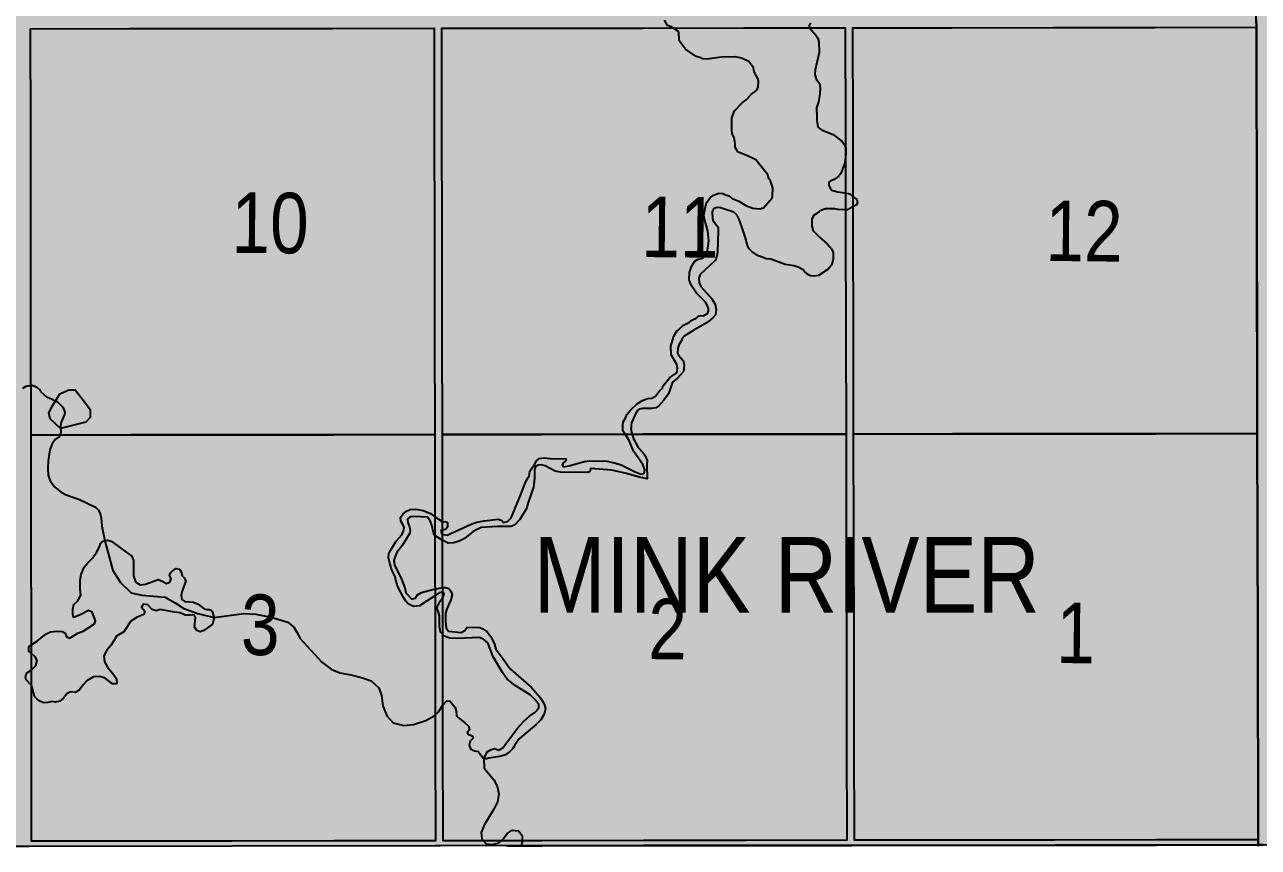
# Model space of a CAD drawing. Extents: x 560272 to 568164, y 6204780 to 6214217.
# Drawn here: x 566049.2 to 566211.8, y 6209697.3 to 6209805.7 of the extents above; entities that cross this region are included whole.
import ezdxf

# ---------------------------------------------------------------- set-up
doc = ezdxf.new("R2010")
doc.units = 0
doc.header["$LTSCALE"] = 5
doc.linetypes.add('DASHED2', pattern=[9.525, 6.35, -3.175])
for name, color, linetype in [('Quarters', 8, 'Continuous'), ('RoadSeg', 57, 'DASHED2'), ('T-WATER', 160, 'Continuous'), ('T-WATER-H', 133, 'Continuous'), ('T-WATER-T', 170, 'Continuous'), ('Townships', 57, 'Continuous')]:
    doc.layers.add(name, color=color, linetype=linetype)
doc.layers.add('ROUTE-MAP-BACKGROUND-H', color=7, linetype='Continuous', true_color=0xf0ebff)
doc.styles.add('120', font='ARIALN.TTF', dxfattribs={"height": 13})
doc.styles.add('TXT', font='ARIALN.TTF', dxfattribs={"height": 0.2})

msp = doc.modelspace()

# ---------------------------------------------------------------- hatches: boundary and pattern name
at = {"layer": 'ROUTE-MAP-BACKGROUND-H'}
h = msp.add_hatch(color=256, dxfattribs=at)
h.dxf.hatch_style = 1
h.paths.add_polyline_path([(565237.99, 6210345.866), (566535.85, 6210345.729), (566539.103, 6209697.377), (565234.412, 6209697.744)])
at = {"layer": 'T-WATER-H'}
h = msp.add_hatch(color=256, dxfattribs=at)
h.dxf.hatch_style = 1
h.paths.add_polyline_path([(566148.919, 6209872.13), (566148.915, 6209873.693), (566148.819, 6209873.927), (566148.527, 6209874.298), (566148.262, 6209874.37), (566147.531, 6209874.383), (566146.737, 6209874.597), (566145.694, 6209875.68), (566145.266, 6209875.888), (566143.67, 6209875.917), (566143.209, 6209876.159), (566143.048, 6209876.428), (566143.053, 6209876.66), (566143.425, 6209877.019), (566144.997, 6209877.555), (566145.235, 6209877.817), (566145.306, 6209878.048), (566145.215, 6209878.548), (566145.227, 6209879.18), (566145.036, 6209879.649), (566145.046, 6209880.18), (566145.216, 6209880.41), (566146.058, 6209880.96), (566147.243, 6209882.134), (566147.522, 6209882.861), (566147.828, 6209883.221), (566148.265, 6209883.478), (566149.335, 6209883.824), (566149.902, 6209883.914), (566151.132, 6209883.891), (566155.08, 6209883.485), (566156.968, 6209883.135), (566158.031, 6209883.098), (566159.255, 6209882.743), (566159.45, 6209882.54), (566159.773, 6209882.036), (566160.459, 6209881.358), (566160.554, 6209881.09), (566160.621, 6209879.327), (566160.379, 6209878.833), (566160.008, 6209878.541), (566159.371, 6209878.253), (566158.664, 6209877.768), (566158.522, 6209877.272), (566158.473, 6209876.441), (566158.705, 6209874.609), (566158.989, 6209873.805), (566159.512, 6209873.297), (566159.941, 6209873.156), (566160.575, 6209873.244), (566160.841, 6209873.273), (566161.61, 6209873.524), (566162.016, 6209873.883), (566162.526, 6209874.505), (566163.066, 6209874.927), (566163.706, 6209875.414), (566164.679, 6209875.861), (566165.443, 6209875.847), (566166.004, 6209875.637), (566167.053, 6209874.82), (566167.679, 6209874.509), (566168.54, 6209874.36), (566169.834, 6209874.236), (566170.032, 6209874.166), (566170.328, 6209873.961), (566170.686, 6209873.556), (566171.514, 6209871.612), (566171.844, 6209869.678), (566172.369, 6209867.508), (566172.989, 6209866.864), (566173.403, 6209865.926), (566173.533, 6209865.757), (566173.695, 6209865.522), (566174.286, 6209865.112), (566175.011, 6209864.766), (566175.773, 6209864.619), (566176.102, 6209864.48), (566176.632, 6209864.37), (566176.829, 6209864.2), (566176.957, 6209863.932), (566176.986, 6209863.699), (566176.914, 6209863.401), (566176.568, 6209862.709), (566176.262, 6209862.316), (566175.993, 6209862.188), (566175.061, 6209862.105), (566174.56, 6209861.949), (566174.156, 6209861.69), (566173.379, 6209861.006), (566172.695, 6209859.988), (566172.658, 6209859.886), (566172.52, 6209859.493), (566172.344, 6209858.998), (566172.234, 6209858.434), (566172.025, 6209856.111), (566171.838, 6209855.018), (566171.517, 6209853.827), (566171.276, 6209853.399), (566170.939, 6209853.139), (566170.438, 6209853.016), (566169.909, 6209853.158), (566169.482, 6209853.432), (566169.286, 6209853.635), (566168.825, 6209853.877), (566168.695, 6209854.012), (566167.942, 6209854.658), (566167.422, 6209855.266), (566166.167, 6209855.721), (566165.27, 6209855.738), (566164.102, 6209855.493), (566163.226, 6209854.911), (566161.837, 6209853.474), (566160.828, 6209852.828), (566160.263, 6209852.838), (566159.734, 6209853.014), (566158.474, 6209853.171), (566158.212, 6209853.283), (566157.748, 6209853.483), (566157.208, 6209853.594), (566156.854, 6209853.666), (566156.459, 6209853.873), (566156.011, 6209854.812), (566155.042, 6209856.359), (566154.553, 6209856.834), (566153.217, 6209858.321), (566152.312, 6209859.467), (566152.08, 6209859.738), (566151.726, 6209860.343), (566151.007, 6209861.055), (566150.195, 6209862.034), (566149.204, 6209862.384), (566148.572, 6209862.396), (566148.201, 6209862.104), (566147.994, 6209861.676), (566147.571, 6209860.387), (566147.062, 6209859.798), (566146.566, 6209859.46), (566146.254, 6209859.248), (566146.118, 6209859.084), (566145.738, 6209858.326), (566145.621, 6209857.398), (566145.666, 6209856.267), (566145.754, 6209855.633), (566145.814, 6209855.267), (566146.003, 6209854.698), (566147.26, 6209852.58), (566147.384, 6209852.079), (566147.741, 6209851.607), (566147.898, 6209851.106), (566148.017, 6209850.372), (566147.867, 6209847.649), (566147.616, 6209846.689), (566147.205, 6209846.032), (566146.866, 6209845.673), (566146.421, 6209844.983), (566146.411, 6209844.418), (566146.54, 6209844.216), (566146.77, 6209844.046), (566148.325, 6209843.684), (566148.522, 6209843.515), (566149.749, 6209841.597), (566149.84, 6209841.13), (566149.757, 6209840.234), (566149.481, 6209839.707), (566149.509, 6209839.374), (566149.731, 6209838.838), (566149.884, 6209838.104), (566150.105, 6209837.501), (566150.465, 6209837.196), (566150.894, 6209837.021), (566151.154, 6209836.684), (566151.344, 6209836.182), (566151.435, 6209835.682), (566152.123, 6209833.342), (566152.251, 6209833.073), (566152.317, 6209832.706), (566152.401, 6209832.24), (566152.305, 6209830.612), (566152.024, 6209829.82), (566151.404, 6209828.634), (566150.758, 6209827.882), (566150.289, 6209827.691), (566149.885, 6209827.399), (566149.149, 6209827.147), (566146.985, 6209826.988), (566146.182, 6209826.703), (566145.947, 6209826.541), (566145.478, 6209826.351), (566144.662, 6209825.402), (566144.521, 6209824.939), (566144.582, 6209824.672), (566145.004, 6209824.099), (566145.363, 6209823.76), (566145.593, 6209823.589), (566145.791, 6209823.519), (566148.008, 6209822.979), (566148.573, 6209822.969), (566149.346, 6209823.42), (566149.911, 6209823.41), (566150.009, 6209823.341), (566150.431, 6209822.768), (566150.892, 6209822.56), (566151.449, 6209822.118), (566152.527, 6209821.067), (566153.625, 6209819.318), (566153.96, 6209817.716), (566154.12, 6209817.381), (566154.423, 6209815.746), (566154.891, 6209814.142), (566155.245, 6209813.504), (566156.48, 6209811.952), (566156.866, 6209811.246), (566156.976, 6209810.048), (566156.901, 6209807.788), (566156.722, 6209807.094), (566156.409, 6209806.368), (566156.273, 6209806.285), (566156.04, 6209806.142), (566155.574, 6209806.151), (566155.084, 6209806.283), (566154.583, 6209806.468), (566153.984, 6209806.446), (566153.559, 6209806.281), (566153.248, 6209806.161), (566152.81, 6209805.87), (566152.606, 6209805.641), (566152.571, 6209805.508), (566152.624, 6209805.277), (566153.479, 6209804.295), (566153.737, 6209803.891), (566153.861, 6209803.39), (566153.902, 6209802.026), (566153.361, 6209799.742), (566153.316, 6209799.112), (566153.505, 6209798.543), (566153.926, 6209797.904), (566154.016, 6209797.403), (566153.967, 6209796.573), (566153.815, 6209795.512), (566153.567, 6209794.719), (566153.578, 6209793.522), (566153.57, 6209793.057), (566153.721, 6209792.223), (566153.916, 6209792.02), (566154.311, 6209791.78), (566155.762, 6209791.188), (566156.909, 6209790.269), (566157.201, 6209789.898), (566157.328, 6209789.632), (566157.393, 6209789.495), (566157.411, 6209788.664), (566157.331, 6209787.88), (566157.289, 6209787.469), (566156.764, 6209786.049), (566156.458, 6209785.656), (566155.885, 6209785.268), (566155.45, 6209785.11), (566155.181, 6209784.915), (566155.173, 6209784.516), (566155.365, 6209784.114), (566155.56, 6209783.878), (566156.32, 6209783.631), (566157.339, 6209783.522), (566157.878, 6209783.369), (566158.343, 6209783.046), (566158.861, 6209782.62), (566158.953, 6209782.219), (566158.781, 6209781.89), (566158.346, 6209781.657), (566157.64, 6209781.279), (566157.343, 6209781.285), (566156.344, 6209781.303), (566155.947, 6209781.41), (566154.683, 6209781.401), (566153.947, 6209781.115), (566153.575, 6209780.789), (566153.138, 6209780.532), (566152.93, 6209780.07), (566152.913, 6209779.14), (566153.122, 6209778.517), (566153.949, 6209777.658), (566154.964, 6209776.808), (566155.582, 6209776.098), (566155.74, 6209775.63), (566155.724, 6209774.799), (566155.51, 6209774.005), (566155.068, 6209773.448), (566153.823, 6209772.64), (566153.256, 6209772.551), (566152.758, 6209772.593), (566152.494, 6209772.698), (566151.971, 6209773.14), (566151.776, 6209773.376), (566151.117, 6209773.721), (566150.555, 6209773.897), (566149.429, 6209774.085), (566147.547, 6209774.784), (566146.916, 6209774.829), (566146.157, 6209775.143), (566145.86, 6209775.215), (566145.006, 6209775.795), (566144.68, 6209776.134), (566144.455, 6209776.57), (566144.209, 6209777.605), (566143.888, 6209778.506), (566143.387, 6209779.914), (566143.034, 6209780.619), (566142.642, 6209780.959), (566140.891, 6209781.556), (566140.427, 6209781.598), (566139.958, 6209781.407), (566139.817, 6209781.011), (566139.833, 6209780.08), (566139.928, 6209779.812), (566140.578, 6209779.002), (566140.569, 6209778.502), (566140.516, 6209775.679), (566140.335, 6209774.885), (566140.198, 6209774.621), (566138.235, 6209772.763), (566138.06, 6209772.301), (566138.082, 6209771.669), (566138.305, 6209771.166), (566139.738, 6209769.544), (566140.19, 6209768.837), (566140.343, 6209768.136), (566140.231, 6209767.44), (566139.891, 6209767.047), (566139.148, 6209766.43), (566137.368, 6209765.432), (566136.123, 6209764.624), (566135.887, 6209764.429), (566135.712, 6209763.967), (566135.404, 6209763.507), (566135.295, 6209763.01), (566135.25, 6209762.38), (566135.346, 6209762.145), (566135.997, 6209761.435), (566136.121, 6209760.901), (566136.076, 6209760.27), (566136.004, 6209759.972), (566135.223, 6209759.089), (566134.581, 6209758.569), (566134.055, 6209757.049), (566133.441, 6209756.197), (566132.762, 6209755.478), (566132.358, 6209755.186), (566131.858, 6209755.096), (566130.635, 6209755.089), (566130.161, 6209755.027), (566129.958, 6209754.832), (566129.684, 6209754.405), (566129.164, 6209753.217), (566129.138, 6209752.848), (566129.12, 6209752.582), (566129.08, 6209752.487), (566129.151, 6209751.995), (566129.243, 6209751.728), (566129.452, 6209751.113), (566130.07, 6209749.963), (566130.645, 6209749.3), (566130.947, 6209748.951), (566131.233, 6209748.254), (566131.202, 6209747.67), (566131.244, 6209745.831), (566130.65, 6209745.951), (566130.18, 6209746.046), (566128.508, 6209746.543), (566126.566, 6209747.001), (566123.77, 6209747.205), (566123.745, 6209746.902), (566123.446, 6209746.693), (566119.814, 6209746.719), (566119.098, 6209746.858), (566117.814, 6209747.557), (566117.287, 6209747.672), (566116.872, 6209747.645), (566116.524, 6209747.463), (566116.402, 6209747.061), (566116.379, 6209745.913), (566116.277, 6209744.732), (566115.558, 6209742.72), (566115.338, 6209741.911), (566114.446, 6209740.467), (566113.768, 6209739.736), (566113.276, 6209739.541), (566111.539, 6209739.561), (566109.376, 6209739.409), (566108.318, 6209738.92), (566107.181, 6209737.964), (566106.472, 6209737.644), (566105.749, 6209737.419), (566105.004, 6209737.363), (566104.307, 6209737.721), (566104.239, 6209737.765), (566103.257, 6209738.386), (566103.234, 6209738.435), (566103.075, 6209738.774), (566102.865, 6209739.746), (566102.641, 6209740.299), (566102.277, 6209740.806), (566100.472, 6209740.891), (566099.992, 6209740.85), (566099.646, 6209740.518), (566099.682, 6209740.083), (566099.879, 6209739.655), (566100.018, 6209739.108), (566099.975, 6209738.69), (566099.006, 6209737.117), (566098.273, 6209736.118), (566098.013, 6209735.594), (566097.843, 6209735.074), (566097.937, 6209734.528), (566098.858, 6209732.638), (566099.285, 6209731.482), (566099.436, 6209730.816), (566100.239, 6209730.006), (566100.736, 6209730.156), (566100.993, 6209730.56), (566101.498, 6209730.845), (566102.949, 6209731.27), (566103.246, 6209731.326), (566104.249, 6209731.514), (566104.695, 6209731.516), (566105.102, 6209731.413), (566105.384, 6209731.043), (566105.535, 6209730.551), (566105.378, 6209729.915), (566104.855, 6209728.728), (566104.669, 6209728.163), (566104.648, 6209727.065), (566104.771, 6209726.209), (566105.077, 6209725.794), (566106.735, 6209725.587), (566107.23, 6209725.862), (566107.487, 6209726.256), (566108.151, 6209726.303), (566109.188, 6209726.252), (566109.6, 6209726.09), (566110.126, 6209725.725), (566110.618, 6209725.091), (566110.691, 6209724.948), (566111.079, 6209724.184), (566111.309, 6209723.416), (566112.227, 6209722.166), (566113.202, 6209720.828), (566116.005, 6209718.336), (566117.149, 6209717.034), (566117.657, 6209716.208), (566117.835, 6209715.541), (566117.679, 6209714.836), (566117.229, 6209714.075), (566116.623, 6209713.463), (566115.013, 6209712.168), (566114.362, 6209711.575), (566113.841, 6209710.864), (566113.52, 6209710.324), (566113.098, 6209709.868), (566112.566, 6209709.476), (566111.823, 6209709.257), (566110.392, 6209709.051), (566110.069, 6209708.941), (566109.736, 6209708.941), (566110.168, 6209709.878), (566110.661, 6209710.205), (566111.164, 6209710.332), (566111.659, 6209710.115), (566112.237, 6209710.387), (566114.17, 6209712.982), (566114.979, 6209713.919), (566115.724, 6209714.592), (566116.435, 6209715.074), (566116.972, 6209715.611), (566116.944, 6209716.105), (566116.577, 6209716.652), (566115.805, 6209717.397), (566113.847, 6209718.63), (566112.81, 6209719.463), (566112.162, 6209720.309), (566110.928, 6209722.409), (566110.233, 6209724.217), (566109.691, 6209724.739), (566109.103, 6209724.932), (566106.305, 6209724.792), (566105.228, 6209724.838), (566104.962, 6209724.942), (566104.54, 6209725.106), (566104.258, 6209725.393), (566104.016, 6209725.64), (566103.857, 6209726.412), (566103.874, 6209727.789), (566103.706, 6209728.411), (566103.542, 6209728.674), (566103.609, 6209729.037), (566103.956, 6209729.704), (566104.251, 6209730.111), (566104.305, 6209730.186), (566104.499, 6209730.656), (566104.279, 6209730.935), (566104.25, 6209730.926), (566103.838, 6209730.804), (566103.247, 6209730.42), (566101.225, 6209729.104), (566100.465, 6209729.039), (566099.728, 6209729.373), (566099.445, 6209729.707), (566099.116, 6209730.228), (566098.399, 6209731.619), (566098.125, 6209732.471), (566098.027, 6209732.994), (566097.614, 6209733.826), (566097.313, 6209734.75), (566097.166, 6209735.431), (566097.181, 6209735.94), (566097.456, 6209736.489), (566098.157, 6209737.622), (566098.898, 6209738.481), (566099.132, 6209738.986), (566099.206, 6209739.434), (566099.044, 6209739.841), (566098.778, 6209740.26), (566098.722, 6209740.746), (566099.055, 6209741.193), (566099.527, 6209741.583), (566100.01, 6209741.808), (566100.775, 6209741.848), (566101.74, 6209741.689), (566102.684, 6209741.252), (566103.23, 6209740.891), (566104.235, 6209740.227), (566104.296, 6209740.187), (566104.646, 6209740.225), (566104.937, 6209740.09), (566104.906, 6209739.476), (566104.68, 6209739.156), (566104.237, 6209739.088), (566104.104, 6209739.068), (566104.107, 6209738.718), (566104.238, 6209738.612), (566104.382, 6209738.493), (566104.904, 6209738.398), (566108.032, 6209739.879), (566108.791, 6209740.124), (566109.758, 6209740.314), (566111.643, 6209740.532), (566112.069, 6209740.354), (566112.318, 6209740.084), (566112.82, 6209740.209), (566113.309, 6209740.724), (566114.391, 6209743.242), (566115.29, 6209745.585), (566115.548, 6209746.029), (566115.686, 6209746.166), (566115.774, 6209746.858), (566116.416, 6209747.799), (566116.654, 6209748.233), (566117.005, 6209748.541), (566117.68, 6209748.612), (566118.467, 6209748.532), (566120.541, 6209748.461), (566120.456, 6209748.188), (566120.228, 6209748.008), (566120.047, 6209747.678), (566120.147, 6209747.421), (566120.977, 6209747.535), (566122.955, 6209748.11), (566123.685, 6209748.205), (566125.945, 6209748.161), (566127.058, 6209747.919), (566127.827, 6209747.68), (566129.656, 6209746.77), (566130.309, 6209746.498), (566130.642, 6209746.442), (566130.649, 6209746.447), (566130.825, 6209746.588), (566130.909, 6209747.045), (566130.725, 6209747.598), (566130.647, 6209747.712), (566129.454, 6209749.469), (566128.843, 6209750.908), (566128.329, 6209751.727), (566128.045, 6209752.182), (566128.038, 6209752.314), (566128.024, 6209752.58), (566128.039, 6209752.846), (566128.07, 6209753.371), (566128.377, 6209753.83), (566128.553, 6209754.326), (566129.028, 6209754.882), (566129.942, 6209755.763), (566130.633, 6209756.148), (566131.284, 6209756.436), (566131.85, 6209756.459), (566132.321, 6209756.749), (566132.865, 6209757.437), (566133.237, 6209757.796), (566133.308, 6209758.027), (566134.228, 6209759.207), (566135.002, 6209759.725), (566135.206, 6209759.987), (566135.247, 6209760.418), (566135.124, 6209760.919), (566134.416, 6209762.196), (566134.37, 6209763.327), (566134.76, 6209764.616), (566135.206, 6209765.372), (566135.374, 6209765.469), (566135.916, 6209766.024), (566136.822, 6209766.473), (566137.194, 6209766.798), (566137.696, 6209766.988), (566138.101, 6209767.313), (566138.301, 6209767.376), (566138.666, 6209767.303), (566139.237, 6209767.658), (566139.309, 6209767.923), (566139.314, 6209768.222), (566139.157, 6209768.723), (566138.932, 6209769.126), (566137.724, 6209770.279), (566137.012, 6209771.356), (566136.759, 6209772.059), (566136.81, 6209773.022), (566137.091, 6209773.815), (566137.503, 6209774.505), (566137.94, 6209774.763), (566138.474, 6209774.886), (566139.047, 6209775.308), (566139.151, 6209775.572), (566139.348, 6209777.197), (566139.238, 6209778.501), (566138.769, 6209780.033), (566138.68, 6209780.633), (566138.9, 6209781.726), (566139.11, 6209782.288), (566139.552, 6209782.844), (566139.891, 6209783.171), (566140.694, 6209783.455), (566141.192, 6209783.446), (566141.555, 6209783.273), (566142.051, 6209783.131), (566142.443, 6209782.791), (566143.3, 6209782.409), (566144.221, 6209781.86), (566145.178, 6209781.51), (566146.074, 6209781.394), (566146.542, 6209781.551), (566147.696, 6209782.86), (566147.767, 6209783.058), (566147.788, 6209784.188), (566147.472, 6209785.091), (566147.278, 6209785.394), (566147.121, 6209785.896), (566145.562, 6209787.853), (566144.475, 6209788.405), (566143.221, 6209788.893), (566142.833, 6209789.499), (566142.843, 6209789.997), (566142.691, 6209790.798), (566142.435, 6209791.302), (566142.377, 6209791.801), (566142.407, 6209793.396), (566142.723, 6209794.321), (566143.74, 6209795.366), (566144.28, 6209795.788), (566144.991, 6209796.507), (566145.632, 6209796.993), (566145.872, 6209797.388), (566145.92, 6209798.185), (566145.859, 6209798.485), (566145.345, 6209799.459), (566145.255, 6209799.992), (566144.639, 6209800.835), (566143.683, 6209801.252), (566142.855, 6209801.433), (566140.993, 6209801.401), (566139.16, 6209801.136), (566138.529, 6209801.181), (566138.167, 6209801.354), (566137.671, 6209801.496), (566136.292, 6209802.452), (566135.514, 6209803.497), (566135.452, 6209803.731), (566135.402, 6209804.63), (566135.24, 6209804.865), (566134.615, 6209805.256), (566134.418, 6209805.379), (566133.923, 6209805.555), (566133.534, 6209806.258), (566132.981, 6209806.769), (566132.661, 6209807.44), (566132.6, 6209807.707), (566132.309, 6209808.144), (566132.118, 6209808.613), (566130.548, 6209809.91), (566130.543, 6209809.915), (566129.86, 6209810.55), (566129.636, 6209810.986), (566129.31, 6209811.358), (566129.025, 6209812.095), (566129.196, 6209814.152), (566129.438, 6209814.68), (566129.77, 6209816.436), (566130.529, 6209818.22), (566130.532, 6209818.228), (566131.061, 6209819.736), (566131.407, 6209820.461), (566131.444, 6209820.66), (566131.451, 6209821.025), (566131.062, 6209823.36), (566131.052, 6209824.656), (566131.14, 6209825.785), (566131.35, 6209826.38), (566131.427, 6209826.943), (566131.486, 6209828.305), (566131.772, 6209829.397), (566132.064, 6209830.821), (566132.099, 6209832.683), (566132.138, 6209834.776), (566132.254, 6209835.671), (566132.853, 6209837.488), (566133.37, 6209838.476), (566134.152, 6209839.459), (566134.463, 6209840.085), (566135.149, 6209841.236), (566135.467, 6209842.26), (566135.615, 6209843.055), (566135.896, 6209843.881), (566136.184, 6209845.039), (566136.491, 6209845.499), (566136.704, 6209846.227), (566136.711, 6209846.592), (566136.264, 6209847.565), (566135.775, 6209848.072), (566135.545, 6209848.243), (566135.049, 6209848.385), (566134.525, 6209848.793), (566134.181, 6209849.963), (566133.875, 6209851.399), (566133.713, 6209851.634), (566133.522, 6209852.103), (566133.231, 6209852.508), (566132.66, 6209853.981), (566132.384, 6209855.249), (566132.428, 6209855.847), (566132.9, 6209857.966), (566133.351, 6209859.021), (566133.487, 6209859.152), (566133.786, 6209859.146), (566134.046, 6209858.842), (566134.258, 6209857.708), (566134.638, 6209856.703), (566134.946, 6209855.368), (566135.073, 6209855.033), (566135.46, 6209854.394), (566136.144, 6209853.65), (566136.571, 6209853.377), (566136.869, 6209853.338), (566138.546, 6209854.105), (566139.187, 6209854.625), (566139.362, 6209855.12), (566139.532, 6209855.283), (566139.911, 6209856.041), (566140.124, 6209856.735), (566140.209, 6209857.731), (566140.122, 6209858.43), (566139.374, 6209859.452), (566139.131, 6209859.824), (566139.118, 6209859.845), (566138.898, 6209860.547), (566138.905, 6209860.913), (566139.629, 6209862.329), (566139.874, 6209863.023), (566140.123, 6209863.849), (566140.345, 6209865.075), (566140.481, 6209865.239), (566140.779, 6209865.167), (566141.14, 6209864.927), (566141.398, 6209864.49), (566141.454, 6209863.957), (566141.55, 6209863.723), (566141.839, 6209863.219), (566142.104, 6209863.148), (566144.964, 6209863.194), (566145.398, 6209863.286), (566145.801, 6209863.544), (566146.14, 6209863.904), (566146.458, 6209864.895), (566146.765, 6209865.322), (566147.599, 6209867.268), (566148.099, 6209869.12), (566148.272, 6209869.483), (566148.414, 6209869.979), (566148.523, 6209870.509), (566149.173, 6209871.494), (566148.914, 6209871.864)])
h = msp.add_hatch(color=256, dxfattribs=at)
h.dxf.hatch_style = 1
h.paths.add_polyline_path([(566053.927, 6209752.477), (566052.598, 6209753.763), (566052.395, 6209754.556), (566052.886, 6209755.454), (566053.869, 6209757.051), (566055.057, 6209757.556), (566055.851, 6209757.561), (566056.952, 6209756.178), (566057.853, 6209754.992), (566057.86, 6209753.899), (566057.267, 6209753.299)])
h = msp.add_hatch(color=256, dxfattribs=at)
h.dxf.hatch_style = 1
h.paths.add_polyline_path([(566051.7, 6209716.337), (566051.047, 6209716.634), (566050.528, 6209717.159), (566050.142, 6209718.583), (566050.071, 6209718.658), (566049.418, 6209719.356), (566049.31, 6209719.712), (566049.47, 6209720.224), (566050.069, 6209720.638), (566050.702, 6209721.233), (566050.881, 6209721.923), (566050.595, 6209722.397), (566050.067, 6209722.86), (566049.766, 6209723.122), (566049.757, 6209723.691), (566050.065, 6209723.96), (566050.148, 6209724.033), (566050.855, 6209724.443), (566051.389, 6209724.879), (566052.001, 6209725.379), (566052.636, 6209725.701), (566053.516, 6209725.783), (566054.174, 6209725.736), (566054.573, 6209725.493), (566054.714, 6209725.036), (566055.1, 6209724.884), (566055.18, 6209724.852), (566055.228, 6209724.884), (566056.211, 6209725.521), (566056.91, 6209725.777), (566058.396, 6209726.746), (566058.568, 6209727.151), (566058.091, 6209728.284), (566057.626, 6209728.497), (566056.517, 6209727.92), (566055.697, 6209727.592), (566055.545, 6209727.964), (566055.574, 6209728.662), (566055.716, 6209729.293), (566056.204, 6209729.768), (566056.628, 6209730.508), (566056.509, 6209731.324), (566056.527, 6209732.496), (566056.671, 6209733.242), (566057.039, 6209734.198), (566057.53, 6209734.792), (566058.135, 6209735.369), (566058.705, 6209736.206), (566059.068, 6209736.883), (566059.196, 6209737.325), (566059.411, 6209737.565), (566059.779, 6209737.69), (566060.113, 6209737.741), (566060.62, 6209737.646), (566063.316, 6209735.662), (566063.543, 6209735.053), (566063.539, 6209733.057), (566063.798, 6209732.269), (566064.429, 6209731.857), (566065.14, 6209731.948), (566066.818, 6209732.564), (566067.344, 6209732.374), (566067.906, 6209732.063), (566068.334, 6209732.209), (566068.522, 6209732.665), (566068.291, 6209733.099), (566068.418, 6209733.461), (566068.805, 6209733.862), (566069.133, 6209734.045), (566069.61, 6209733.926), (566069.876, 6209733.517), (566069.947, 6209733.061), (566070.246, 6209732.791), (566070.458, 6209732.403), (566069.936, 6209730.941), (566069.842, 6209730.488), (566069.946, 6209729.962), (566070.305, 6209729.666), (566071.476, 6209729.583), (566072.075, 6209729.347), (566072.866, 6209728.717), (566073.224, 6209728.64), (566073.514, 6209728.64), (566073.772, 6209728.559), (566073.99, 6209728.266), (566073.991, 6209728.061), (566074.17, 6209727.591), (566073.965, 6209726.699), (566072.841, 6209725.878), (566072.343, 6209725.683), (566071.883, 6209725.867), (566071.602, 6209726.332), (566071.741, 6209727.586), (566071.568, 6209727.919), (566071.073, 6209727.864), (566070.37, 6209727.893), (566069.697, 6209728.2), (566068.975, 6209728.28), (566067.066, 6209728.636), (566066.538, 6209728.452), (566066.003, 6209728.627), (566065.466, 6209729.237), (566064.849, 6209729.344), (566064.632, 6209728.949), (566065.05, 6209728.392), (566064.897, 6209727.965), (566064.037, 6209727.623), (566063.208, 6209727.095), (566062.272, 6209725.686), (566061.313, 6209725.131), (566061.184, 6209724.891), (566060.972, 6209724.494), (566060.555, 6209723.883), (566060.034, 6209723.25), (566059.661, 6209722.524), (566059.74, 6209721.734), (566060.121, 6209721.052), (566060.969, 6209720.008), (566061.338, 6209719.472), (566061.361, 6209718.867), (566061.29, 6209718.829), (566060.781, 6209718.844), (566059.837, 6209719.571), (566059.123, 6209719.785), (566058.304, 6209719.736), (566057.461, 6209719.283), (566056.946, 6209718.719), (566056.459, 6209718.065), (566055.883, 6209717.707), (566055.246, 6209717.785), (566054.767, 6209717.524), (566054.337, 6209716.954), (566053.845, 6209716.549), (566053.298, 6209716.43), (566052.776, 6209716.491), (566052.269, 6209716.361)])

# ---------------------------------------------------------------- linework, layer by layer
at = {"layer": 'Quarters', "flags": 128}
for points in [[(566063.11, 6209751.627), (566050.066, 6209751.612), (566050.051, 6209764.993), (566050.036, 6209778.373), (566050.021, 6209791.753), (566050.006, 6209805.134), (566063.045, 6209805.149), (566076.42, 6209805.164), (566089.793, 6209805.179), (566103.167, 6209805.195), (566103.187, 6209791.814), (566103.207, 6209778.434), (566103.227, 6209765.054), (566103.247, 6209751.673), (566089.868, 6209751.658), (566076.489, 6209751.643)], [(566117.295, 6209751.689), (566104.251, 6209751.675), (566104.231, 6209765.055), (566104.211, 6209778.435), (566104.191, 6209791.815), (566104.171, 6209805.196), (566117.21, 6209805.211), (566130.584, 6209805.226), (566143.958, 6209805.242), (566157.332, 6209805.257), (566157.357, 6209791.877), (566157.382, 6209778.496), (566157.407, 6209765.116), (566157.432, 6209751.735), (566144.053, 6209751.72), (566130.674, 6209751.705)], [(566171.48, 6209751.753), (566158.436, 6209751.737), (566158.411, 6209765.117), (566158.386, 6209778.497), (566158.361, 6209791.878), (566158.336, 6209805.258), (566171.375, 6209805.275), (566184.749, 6209805.293), (566198.123, 6209805.31), (566211.498, 6209805.328), (566211.528, 6209791.947), (566211.557, 6209778.566), (566211.587, 6209765.185), (566211.617, 6209751.804), (566198.238, 6209751.787), (566184.858, 6209751.77)], [(566063.18, 6209698.108), (566050.129, 6209698.093), (566050.113, 6209711.473), (566050.097, 6209724.853), (566050.082, 6209738.233), (566050.066, 6209751.612), (566063.11, 6209751.627), (566076.489, 6209751.643), (566089.868, 6209751.658), (566103.247, 6209751.673), (566103.268, 6209738.294), (566103.289, 6209724.914), (566103.31, 6209711.535), (566103.332, 6209698.155), (566089.949, 6209698.14), (566076.566, 6209698.124)], [(566117.383, 6209698.172), (566104.335, 6209698.156), (566104.314, 6209711.536), (566104.293, 6209724.915), (566104.272, 6209738.295), (566104.251, 6209751.675), (566117.295, 6209751.689), (566130.674, 6209751.705), (566144.053, 6209751.72), (566157.432, 6209751.735), (566157.459, 6209738.356), (566157.485, 6209724.977), (566157.512, 6209711.598), (566157.538, 6209698.218), (566144.152, 6209698.203), (566130.766, 6209698.187)], [(566171.587, 6209698.235), (566158.542, 6209698.219), (566158.515, 6209711.599), (566158.489, 6209724.978), (566158.462, 6209738.357), (566158.436, 6209751.737), (566171.48, 6209751.753), (566184.858, 6209751.77), (566198.238, 6209751.787), (566211.617, 6209751.804), (566211.648, 6209738.424), (566211.68, 6209725.044), (566211.711, 6209711.664), (566211.742, 6209698.284), (566198.355, 6209698.267), (566184.967, 6209698.251)]]:
    msp.add_lwpolyline(points, close=True, dxfattribs=at)
for points in [[(566112.77, 6209697.497), (566117.384, 6209697.503), (566130.767, 6209697.518), (566144.153, 6209697.534), (566157.54, 6209697.549), (566157.54, 6209697.485)], [(566158.209, 6209697.484), (566158.209, 6209697.55), (566171.589, 6209697.566), (566184.969, 6209697.582), (566198.356, 6209697.598), (566211.744, 6209697.615), (566211.744, 6209697.469)]]:
    msp.add_lwpolyline(points, dxfattribs=at)
at = {"layer": 'T-WATER', "linetype": 'Continuous', "flags": 128}
for points in [[(566152.81, 6209805.87), (566152.606, 6209805.641), (566152.571, 6209805.508), (566152.624, 6209805.277), (566153.479, 6209804.295), (566153.737, 6209803.891), (566153.861, 6209803.39), (566153.902, 6209802.026), (566153.361, 6209799.742), (566153.316, 6209799.112), (566153.505, 6209798.543), (566153.926, 6209797.904), (566154.016, 6209797.403), (566153.967, 6209796.573), (566153.815, 6209795.512), (566153.567, 6209794.719), (566153.578, 6209793.522), (566153.57, 6209793.057), (566153.721, 6209792.223), (566153.916, 6209792.02), (566154.311, 6209791.78), (566155.762, 6209791.188), (566156.909, 6209790.269), (566157.201, 6209789.898), (566157.328, 6209789.632), (566157.393, 6209789.495), (566157.411, 6209788.664), (566157.331, 6209787.88), (566157.289, 6209787.469), (566156.764, 6209786.049), (566156.458, 6209785.656), (566155.885, 6209785.268), (566155.45, 6209785.11), (566155.181, 6209784.915), (566155.173, 6209784.516), (566155.365, 6209784.114), (566155.56, 6209783.878), (566156.32, 6209783.631), (566157.339, 6209783.522), (566157.878, 6209783.369), (566158.343, 6209783.046), (566158.861, 6209782.62), (566158.953, 6209782.219), (566158.781, 6209781.89), (566158.346, 6209781.657), (566157.64, 6209781.279), (566157.343, 6209781.285), (566156.344, 6209781.303), (566155.947, 6209781.41), (566154.683, 6209781.401), (566153.947, 6209781.115), (566153.575, 6209780.789), (566153.138, 6209780.532), (566152.93, 6209780.07), (566152.913, 6209779.14), (566153.122, 6209778.517), (566153.949, 6209777.658), (566154.964, 6209776.808), (566155.582, 6209776.098), (566155.74, 6209775.63), (566155.724, 6209774.799), (566155.51, 6209774.005), (566155.068, 6209773.448), (566153.823, 6209772.64), (566153.256, 6209772.551), (566152.758, 6209772.593), (566152.494, 6209772.698), (566151.971, 6209773.14), (566151.776, 6209773.376), (566151.117, 6209773.721), (566150.555, 6209773.897), (566149.429, 6209774.085), (566147.547, 6209774.784), (566146.916, 6209774.829), (566146.157, 6209775.143), (566145.86, 6209775.215), (566145.006, 6209775.795), (566144.68, 6209776.134), (566144.455, 6209776.57), (566144.209, 6209777.605), (566143.888, 6209778.506), (566143.387, 6209779.914), (566143.034, 6209780.619), (566142.642, 6209780.959), (566140.891, 6209781.556), (566140.427, 6209781.598), (566139.958, 6209781.407), (566139.817, 6209781.011), (566139.833, 6209780.08), (566139.928, 6209779.812), (566140.578, 6209779.002), (566140.569, 6209778.502), (566140.516, 6209775.679), (566140.335, 6209774.885), (566140.198, 6209774.621), (566138.235, 6209772.763), (566138.06, 6209772.301), (566138.082, 6209771.669), (566138.305, 6209771.166), (566139.738, 6209769.544), (566140.19, 6209768.837), (566140.343, 6209768.136), (566140.231, 6209767.44), (566139.891, 6209767.047), (566139.148, 6209766.43), (566137.368, 6209765.432), (566136.123, 6209764.624), (566135.887, 6209764.429), (566135.712, 6209763.967), (566135.404, 6209763.507), (566135.295, 6209763.01), (566135.25, 6209762.38), (566135.346, 6209762.145), (566135.997, 6209761.435), (566136.121, 6209760.901), (566136.076, 6209760.27), (566136.004, 6209759.972), (566135.223, 6209759.089), (566134.581, 6209758.569), (566134.055, 6209757.049), (566133.441, 6209756.197), (566132.762, 6209755.478), (566132.358, 6209755.186), (566131.858, 6209755.096), (566130.635, 6209755.089), (566130.161, 6209755.027), (566129.958, 6209754.832), (566129.684, 6209754.405), (566129.164, 6209753.217), (566129.138, 6209752.848), (566129.12, 6209752.582), (566129.08, 6209752.487), (566129.151, 6209751.995), (566129.243, 6209751.728), (566129.452, 6209751.113), (566130.07, 6209749.963), (566130.645, 6209749.3), (566130.947, 6209748.951), (566131.233, 6209748.254), (566131.202, 6209747.67), (566131.244, 6209745.831), (566130.65, 6209745.951), (566130.18, 6209746.046), (566128.508, 6209746.543), (566126.566, 6209747.001), (566123.77, 6209747.205), (566123.745, 6209746.902), (566123.446, 6209746.693), (566119.814, 6209746.719), (566119.098, 6209746.858), (566117.814, 6209747.557), (566117.287, 6209747.672), (566116.872, 6209747.645), (566116.524, 6209747.463), (566116.402, 6209747.061), (566116.379, 6209745.913), (566116.277, 6209744.732), (566115.558, 6209742.72), (566115.338, 6209741.911), (566114.446, 6209740.467), (566113.768, 6209739.736), (566113.276, 6209739.541), (566111.539, 6209739.561), (566109.376, 6209739.409), (566108.318, 6209738.92), (566107.181, 6209737.964), (566106.472, 6209737.644), (566105.749, 6209737.419), (566105.004, 6209737.363), (566104.307, 6209737.721), (566104.239, 6209737.765), (566103.257, 6209738.386), (566103.234, 6209738.435), (566103.075, 6209738.774), (566102.865, 6209739.746), (566102.641, 6209740.299), (566102.277, 6209740.806), (566100.472, 6209740.891), (566099.992, 6209740.85), (566099.646, 6209740.518), (566099.682, 6209740.083), (566099.879, 6209739.655), (566100.018, 6209739.108), (566099.975, 6209738.69), (566099.006, 6209737.117), (566098.273, 6209736.118), (566098.013, 6209735.594), (566097.843, 6209735.074), (566097.937, 6209734.528), (566098.858, 6209732.638), (566099.285, 6209731.482), (566099.436, 6209730.816), (566100.239, 6209730.006), (566100.736, 6209730.156), (566100.993, 6209730.56), (566101.498, 6209730.845), (566102.949, 6209731.27), (566103.246, 6209731.326), (566104.249, 6209731.514), (566104.695, 6209731.516), (566105.102, 6209731.413), (566105.384, 6209731.043), (566105.535, 6209730.551), (566105.378, 6209729.915), (566104.855, 6209728.728), (566104.669, 6209728.163), (566104.648, 6209727.065), (566104.771, 6209726.209), (566105.077, 6209725.794), (566106.735, 6209725.587), (566107.23, 6209725.862), (566107.487, 6209726.256), (566108.151, 6209726.303), (566109.188, 6209726.252), (566109.6, 6209726.09), (566110.126, 6209725.725), (566110.618, 6209725.091), (566110.691, 6209724.948), (566111.079, 6209724.184), (566111.309, 6209723.416), (566112.227, 6209722.166), (566113.202, 6209720.828), (566116.005, 6209718.336), (566117.149, 6209717.034), (566117.657, 6209716.208), (566117.835, 6209715.541), (566117.679, 6209714.836), (566117.229, 6209714.075), (566116.623, 6209713.463), (566115.013, 6209712.168), (566114.362, 6209711.575), (566113.841, 6209710.864), (566113.52, 6209710.324), (566113.098, 6209709.868), (566112.566, 6209709.476), (566111.823, 6209709.257), (566110.392, 6209709.051), (566110.069, 6209708.941), (566109.736, 6209708.941), (566110.168, 6209709.878), (566110.661, 6209710.205), (566111.164, 6209710.332), (566111.659, 6209710.115), (566112.237, 6209710.387), (566114.17, 6209712.982), (566114.979, 6209713.919), (566115.724, 6209714.592), (566116.435, 6209715.074), (566116.972, 6209715.611), (566116.944, 6209716.105), (566116.577, 6209716.652), (566115.805, 6209717.397), (566113.847, 6209718.63), (566112.81, 6209719.463), (566112.162, 6209720.309), (566110.928, 6209722.409), (566110.233, 6209724.217), (566109.691, 6209724.739), (566109.103, 6209724.932), (566106.305, 6209724.792), (566105.228, 6209724.838), (566104.962, 6209724.942), (566104.54, 6209725.106), (566104.258, 6209725.393), (566104.016, 6209725.64), (566103.857, 6209726.412), (566103.874, 6209727.789), (566103.706, 6209728.411), (566103.542, 6209728.674), (566103.609, 6209729.037), (566103.956, 6209729.704), (566104.251, 6209730.111), (566104.305, 6209730.186), (566104.499, 6209730.656), (566104.279, 6209730.935), (566104.25, 6209730.926), (566103.838, 6209730.804), (566103.247, 6209730.42), (566101.225, 6209729.104), (566100.465, 6209729.039), (566099.728, 6209729.373), (566099.445, 6209729.707), (566099.116, 6209730.228), (566098.399, 6209731.619), (566098.125, 6209732.471), (566098.027, 6209732.994), (566097.614, 6209733.826), (566097.313, 6209734.75), (566097.166, 6209735.431), (566097.181, 6209735.94), (566097.456, 6209736.489), (566098.157, 6209737.622), (566098.898, 6209738.481), (566099.132, 6209738.986), (566099.206, 6209739.434), (566099.044, 6209739.841), (566098.778, 6209740.26), (566098.722, 6209740.746), (566099.055, 6209741.193), (566099.527, 6209741.583), (566100.01, 6209741.808), (566100.775, 6209741.848), (566101.74, 6209741.689), (566102.684, 6209741.252), (566103.23, 6209740.891), (566104.235, 6209740.227), (566104.296, 6209740.187), (566104.646, 6209740.225), (566104.937, 6209740.09), (566104.906, 6209739.476), (566104.68, 6209739.156), (566104.237, 6209739.088), (566104.104, 6209739.068), (566104.107, 6209738.718), (566104.238, 6209738.612), (566104.382, 6209738.493), (566104.904, 6209738.398), (566108.032, 6209739.879), (566108.791, 6209740.124), (566109.758, 6209740.314), (566111.643, 6209740.532), (566112.069, 6209740.354), (566112.318, 6209740.084), (566112.82, 6209740.209), (566113.309, 6209740.724), (566114.391, 6209743.242), (566115.29, 6209745.585), (566115.548, 6209746.029), (566115.686, 6209746.166), (566115.774, 6209746.858), (566116.416, 6209747.799), (566116.654, 6209748.233), (566117.005, 6209748.541), (566117.68, 6209748.612), (566118.467, 6209748.532), (566120.541, 6209748.461), (566120.456, 6209748.188), (566120.228, 6209748.008), (566120.047, 6209747.678), (566120.147, 6209747.421), (566120.977, 6209747.535), (566122.955, 6209748.11), (566123.685, 6209748.205), (566125.945, 6209748.161), (566127.058, 6209747.919), (566127.827, 6209747.68), (566129.656, 6209746.77), (566130.309, 6209746.498), (566130.642, 6209746.442), (566130.649, 6209746.447), (566130.825, 6209746.588), (566130.909, 6209747.045), (566130.725, 6209747.598), (566130.647, 6209747.712), (566129.454, 6209749.469), (566128.843, 6209750.908), (566128.329, 6209751.727), (566128.045, 6209752.182), (566128.038, 6209752.314), (566128.024, 6209752.58), (566128.039, 6209752.846), (566128.07, 6209753.371), (566128.377, 6209753.83), (566128.553, 6209754.326), (566129.028, 6209754.882), (566129.942, 6209755.763), (566130.633, 6209756.148), (566131.284, 6209756.436), (566131.85, 6209756.459), (566132.321, 6209756.749), (566132.865, 6209757.437), (566133.237, 6209757.796), (566133.308, 6209758.027), (566134.228, 6209759.207), (566135.002, 6209759.725), (566135.206, 6209759.987), (566135.247, 6209760.418), (566135.124, 6209760.919), (566134.416, 6209762.196), (566134.37, 6209763.327), (566134.76, 6209764.616), (566135.206, 6209765.372), (566135.374, 6209765.469), (566135.916, 6209766.024), (566136.822, 6209766.473), (566137.194, 6209766.798), (566137.696, 6209766.988), (566138.101, 6209767.313), (566138.301, 6209767.376), (566138.666, 6209767.303), (566139.237, 6209767.658), (566139.309, 6209767.923), (566139.314, 6209768.222), (566139.157, 6209768.723), (566138.932, 6209769.126), (566137.724, 6209770.279), (566137.012, 6209771.356), (566136.759, 6209772.059), (566136.81, 6209773.022), (566137.091, 6209773.815), (566137.503, 6209774.505), (566137.94, 6209774.763), (566138.474, 6209774.886), (566139.047, 6209775.308), (566139.151, 6209775.572), (566139.348, 6209777.197), (566139.238, 6209778.501), (566138.769, 6209780.033), (566138.68, 6209780.633), (566138.9, 6209781.726), (566139.11, 6209782.288), (566139.552, 6209782.844), (566139.891, 6209783.171), (566140.694, 6209783.455), (566141.192, 6209783.446), (566141.555, 6209783.273), (566142.051, 6209783.131), (566142.443, 6209782.791), (566143.3, 6209782.409), (566144.221, 6209781.86), (566145.178, 6209781.51), (566146.074, 6209781.394), (566146.542, 6209781.551), (566147.696, 6209782.86), (566147.767, 6209783.058), (566147.788, 6209784.188), (566147.472, 6209785.091), (566147.278, 6209785.394), (566147.121, 6209785.896), (566145.562, 6209787.853), (566144.475, 6209788.405), (566143.221, 6209788.893), (566142.833, 6209789.499), (566142.843, 6209789.997), (566142.691, 6209790.798), (566142.435, 6209791.302), (566142.377, 6209791.801), (566142.407, 6209793.396), (566142.723, 6209794.321), (566143.74, 6209795.366), (566144.28, 6209795.788), (566144.991, 6209796.507), (566145.632, 6209796.993), (566145.872, 6209797.388), (566145.92, 6209798.185), (566145.859, 6209798.485), (566145.345, 6209799.459), (566145.255, 6209799.992), (566144.639, 6209800.835), (566143.683, 6209801.252), (566142.855, 6209801.433), (566140.993, 6209801.401), (566139.16, 6209801.136), (566138.529, 6209801.181), (566138.167, 6209801.354), (566137.671, 6209801.496), (566136.292, 6209802.452), (566135.514, 6209803.497), (566135.452, 6209803.731), (566135.402, 6209804.63), (566135.24, 6209804.865), (566134.615, 6209805.256), (566134.418, 6209805.379), (566133.923, 6209805.555), (566133.534, 6209806.258)], [(566109.736, 6209708.941), (566109.77, 6209707.745), (566111.05, 6209706.184), (566111.468, 6209705.348), (566111.703, 6209704.326), (566111.514, 6209703.307), (566111.035, 6209702.306), (566109.822, 6209700.324), (566109.358, 6209699.244), (566109.457, 6209698.406), (566109.648, 6209698.188), (566110.024, 6209697.76), (566110.823, 6209697.664), (566111.705, 6209697.898), (566112.022, 6209698.191), (566112.302, 6209698.45), (566112.787, 6209699.106), (566113.454, 6209699.548), (566114.273, 6209699.467), (566114.78, 6209698.841), (566114.776, 6209698.194), (566114.775, 6209697.963), (566114.614, 6209697.525)]]:
    msp.add_lwpolyline(points, dxfattribs=at)
at = {"layer": 'T-WATER', "flags": 128}
msp.add_lwpolyline([(566048.971, 6209757.795), (566049.408, 6209758.053), (566050.175, 6209758.172), (566050.572, 6209758.065), (566050.802, 6209757.928), (566051.194, 6209757.555), (566051.356, 6209757.319), (566052.075, 6209756.641), (566052.768, 6209756.395), (566053.064, 6209756.19), (566053.525, 6209755.982), (566054.243, 6209755.271), (566054.531, 6209754.634), (566054.458, 6209754.303), (566054.008, 6209753.314), (566053.953, 6209752.743), (566053.927, 6209752.477), (566053.966, 6209752.198), (566053.998, 6209751.967), (566053.788, 6209751.399), (566053.236, 6209751.021), (566052.836, 6209750.455), (566052.536, 6209749.657), (566052.308, 6209748.229), (566052.259, 6209747.252), (566052.316, 6209746.338), (566052.565, 6209745.559), (566053.173, 6209744.739), (566054.038, 6209744.078), (566054.675, 6209743.731), (566056.425, 6209743.098), (566058.536, 6209742.089), (566058.919, 6209741.767), (566059.144, 6209741.268), (566059.293, 6209740.721), (566059.376, 6209739.627), (566059.779, 6209737.69), (566060.838, 6209733.759), (566061.834, 6209732.201), (566063.245, 6209730.84), (566064.675, 6209730.506), (566067.746, 6209730.244), (566069.066, 6209729.501), (566070.18, 6209728.761), (566072.014, 6209728.112), (566074.17, 6209727.591), (566078.074, 6209728.091), (566079.669, 6209727.995), (566081.708, 6209727.61), (566083.876, 6209726.969), (566084.681, 6209726.284), (566085.219, 6209725.44), (566085.482, 6209724.868), (566088.359, 6209721.699), (566089.616, 6209720.776), (566090.762, 6209720.278), (566092.17, 6209720.011), (566093.709, 6209719.639), (566094.869, 6209719.215), (566095.897, 6209718.297), (566096.251, 6209717.311), (566096.403, 6209715.944), (566096.924, 6209714.619), (566097.762, 6209713.705), (566099.161, 6209713.347), (566100.448, 6209713.488), (566102.072, 6209714.025), (566103.192, 6209714.63), (566103.753, 6209715.142), (566104.263, 6209715.993), (566104.829, 6209716.574), (566105.283, 6209716.572), (566105.916, 6209715.736), (566106.054, 6209715.218), (566106.107, 6209714.639), (566106.553, 6209714.202), (566107.169, 6209713.751), (566107.726, 6209713.215), (566107.833, 6209712.786), (566107.515, 6209712.445), (566107.666, 6209712.196), (566108.191, 6209711.999), (566108.317, 6209711.67), (566107.915, 6209711.284), (566107.773, 6209710.745), (566107.975, 6209710.266), (566108.505, 6209710.009), (566108.985, 6209709.932), (566109.736, 6209708.941)], dxfattribs=at)
for points in [[(566053.927, 6209752.477), (566052.598, 6209753.763), (566052.395, 6209754.556), (566052.886, 6209755.454), (566053.869, 6209757.051), (566055.057, 6209757.556), (566055.851, 6209757.561), (566056.952, 6209756.178), (566057.853, 6209754.992), (566057.86, 6209753.899), (566057.267, 6209753.299), (566053.927, 6209752.477)], [(566051.7, 6209716.337), (566051.047, 6209716.634), (566050.528, 6209717.159), (566050.142, 6209718.583), (566050.071, 6209718.658), (566049.418, 6209719.356), (566049.31, 6209719.712), (566049.47, 6209720.224), (566050.069, 6209720.638), (566050.702, 6209721.233), (566050.881, 6209721.923), (566050.595, 6209722.397), (566050.067, 6209722.86), (566049.766, 6209723.122), (566049.757, 6209723.691), (566050.065, 6209723.96), (566050.148, 6209724.033), (566050.855, 6209724.443), (566051.389, 6209724.879), (566052.001, 6209725.379), (566052.636, 6209725.701), (566053.516, 6209725.783), (566054.174, 6209725.736), (566054.573, 6209725.493), (566054.714, 6209725.036), (566055.1, 6209724.884), (566055.18, 6209724.852), (566055.228, 6209724.884), (566056.211, 6209725.521), (566056.91, 6209725.777), (566058.396, 6209726.746), (566058.568, 6209727.151), (566058.091, 6209728.284), (566057.626, 6209728.497), (566056.517, 6209727.92), (566055.697, 6209727.592), (566055.545, 6209727.964), (566055.574, 6209728.662), (566055.716, 6209729.293), (566056.204, 6209729.768), (566056.628, 6209730.508), (566056.509, 6209731.324), (566056.527, 6209732.496), (566056.671, 6209733.242), (566057.039, 6209734.198), (566057.53, 6209734.792), (566058.135, 6209735.369), (566058.705, 6209736.206), (566059.068, 6209736.883), (566059.196, 6209737.325), (566059.411, 6209737.565), (566059.779, 6209737.69), (566060.113, 6209737.741), (566060.62, 6209737.646), (566063.316, 6209735.662), (566063.543, 6209735.053), (566063.539, 6209733.057), (566063.798, 6209732.269), (566064.429, 6209731.857), (566065.14, 6209731.948), (566066.818, 6209732.564), (566067.344, 6209732.374), (566067.906, 6209732.063), (566068.334, 6209732.209), (566068.522, 6209732.665), (566068.291, 6209733.099), (566068.418, 6209733.461), (566068.805, 6209733.862), (566069.133, 6209734.045), (566069.61, 6209733.926), (566069.876, 6209733.517), (566069.947, 6209733.061), (566070.246, 6209732.791), (566070.458, 6209732.403), (566069.936, 6209730.941), (566069.842, 6209730.488), (566069.946, 6209729.962), (566070.305, 6209729.666), (566071.476, 6209729.583), (566072.075, 6209729.347), (566072.866, 6209728.717), (566073.224, 6209728.64), (566073.514, 6209728.64), (566073.772, 6209728.559), (566073.99, 6209728.266), (566073.991, 6209728.061), (566074.17, 6209727.591), (566073.965, 6209726.699), (566072.841, 6209725.878), (566072.343, 6209725.683), (566071.883, 6209725.867), (566071.602, 6209726.332), (566071.741, 6209727.586), (566071.568, 6209727.919), (566071.073, 6209727.864), (566070.37, 6209727.893), (566069.697, 6209728.2), (566068.975, 6209728.28), (566067.066, 6209728.636), (566066.538, 6209728.452), (566066.003, 6209728.627), (566065.466, 6209729.237), (566064.849, 6209729.344), (566064.632, 6209728.949), (566065.05, 6209728.392), (566064.897, 6209727.965), (566064.037, 6209727.623), (566063.208, 6209727.095), (566062.272, 6209725.686), (566061.313, 6209725.131), (566061.184, 6209724.891), (566060.972, 6209724.494), (566060.555, 6209723.883), (566060.034, 6209723.25), (566059.661, 6209722.524), (566059.74, 6209721.734), (566060.121, 6209721.052), (566060.969, 6209720.008), (566061.338, 6209719.472), (566061.361, 6209718.867), (566061.29, 6209718.829), (566060.781, 6209718.844), (566059.837, 6209719.571), (566059.123, 6209719.785), (566058.304, 6209719.736), (566057.461, 6209719.283), (566056.946, 6209718.719), (566056.459, 6209718.065), (566055.883, 6209717.707), (566055.246, 6209717.785), (566054.767, 6209717.524), (566054.337, 6209716.954), (566053.845, 6209716.549), (566053.298, 6209716.43), (566052.776, 6209716.491), (566052.269, 6209716.361), (566051.7, 6209716.337)]]:
    msp.add_lwpolyline(points, close=True, dxfattribs=at)
at = {"layer": 'Townships', "flags": 128}
for points in [[(566212.413, 6209697.617), (566211.744, 6209697.615), (566211.742, 6209698.284), (566211.68, 6209725.044), (566211.617, 6209751.804), (566211.557, 6209778.566), (566211.498, 6209805.328), (566211.495, 6209806.332), (566211.436, 6209832.76), (566211.376, 6209859.522), (566211.316, 6209886.284), (566211.256, 6209913.046), (566211.254, 6209914.05), (566211.194, 6209940.477), (566211.134, 6209967.239), (566211.074, 6209994.001), (566211.013, 6210020.764), (566212.017, 6210020.767)], [(566211.495, 6209806.332), (566211.498, 6209805.328), (566211.557, 6209778.566), (566211.617, 6209751.804), (566211.68, 6209725.044), (566211.742, 6209698.284), (566211.744, 6209697.615), (566184.969, 6209697.582), (566158.209, 6209697.55), (566157.54, 6209697.549), (566130.767, 6209697.518), (566104.002, 6209697.487), (566103.333, 6209697.486), (566076.567, 6209697.455), (566049.795, 6209697.424), (566049.126, 6209697.423), (566022.361, 6209697.392), (565995.602, 6209697.361), (565994.933, 6209697.36), (565968.168, 6209697.328), (565941.402, 6209697.297), (565940.733, 6209697.296)], [(566211.744, 6209697.469), (566211.744, 6209697.615), (566212.413, 6209697.617), (566239.18, 6209697.71), (566265.941, 6209697.803), (566266.945, 6209697.807), (566293.376, 6209697.899), (566320.145, 6209697.992), (566321.149, 6209697.995), (566347.578, 6209698.087), (566374.346, 6209698.18), (566375.35, 6209698.184), (566401.783, 6209698.276), (566428.55, 6209698.369), (566429.554, 6209698.373), (566455.982, 6209698.464), (566482.752, 6209698.556), (566483.756, 6209698.56), (566510.189, 6209698.651), (566536.956, 6209698.742), (566536.964, 6209697.378)], [(566112.762, 6209697.497), (566130.767, 6209697.518), (566157.54, 6209697.549), (566158.209, 6209697.55), (566184.969, 6209697.582), (566211.744, 6209697.615), (566211.744, 6209697.469)]]:
    msp.add_lwpolyline(points, dxfattribs=at)

# ---------------------------------------------------------------- texts
at = {"layer": 'RoadSeg', "style": '120'}
for s, height, p in [('10', 7.9769, (566076.438, 6209775.62)), ('11', 7.9769, (566130.436, 6209775.06)), ('12', 7.9769, (566183.677, 6209774.549)), ('3', 7.977, (566077.688, 6209722.65)), ('2', 7.977, (566131.35, 6209722.093)), ('1', 7.977, (566185.115, 6209721.578))]:
    msp.add_text(s, height=height, rotation=359.45036, dxfattribs=at).set_placement(p)
at = {"layer": 'T-WATER-T', "insert": (566149.624, 6209738.191), "char_height": 9.9864, "width": 66.73037, "attachment_point": 2, "style": 'TXT'}
msp.add_mtext('MINK RIVER', dxfattribs=at)

doc.saveas('drawing.dxf')
